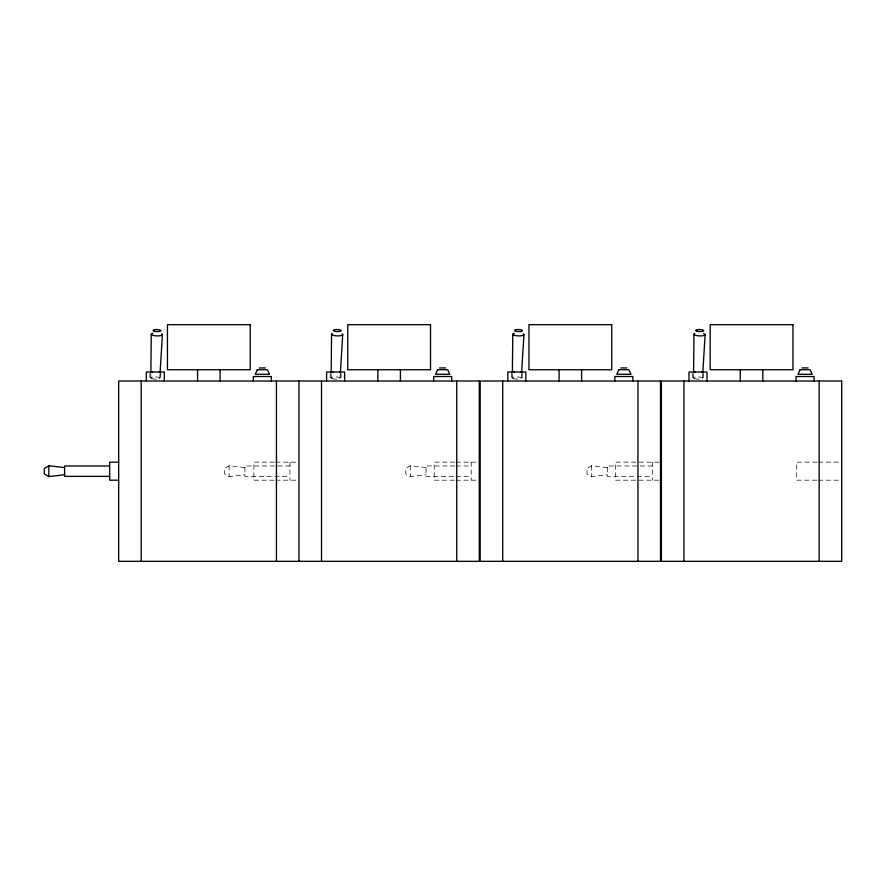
<?xml version="1.0" encoding="UTF-8"?>
<svg xmlns="http://www.w3.org/2000/svg" width="886" height="886" viewBox="0 0 886 886"><rect width="100%" height="100%" fill="white"/><g stroke="black" fill="none" stroke-linecap="round" stroke-linejoin="round"><path stroke-width="0.66" stroke-dasharray="4.43 3.32" d="M150.819 377.857L150.864 373.77M331.12 377.857L331.165 373.77M512.329 377.857L512.374 373.77M693.539 377.857L693.572 373.77M159.746 378.145L160.078 372.707M340.058 378.145L340.39 372.707M521.256 378.145L521.599 372.707M702.465 378.145L702.797 372.707M244.89 467.564L229.109 465.759L224.601 468.472L224.601 473.877L229.109 476.579L244.89 474.774M426.1 467.564L410.318 465.759L405.81 468.472L405.81 473.877L410.318 476.579L426.1 474.774M607.309 467.564L591.527 465.759L587.019 468.472L587.019 473.877L591.527 476.579L607.309 474.774M274.394 462.16L253.905 462.16L253.905 480.19L274.394 480.19M275.756 462.16L296.4 462.16M454.695 462.16L434.206 462.16L434.206 480.19L454.695 480.19M456.068 462.16L477.919 462.16M659.129 462.16L615.416 462.16L615.416 480.19L659.129 480.19M817.113 462.16L796.625 462.16L796.625 480.19L817.113 480.19M818.476 462.16L840.338 462.16M289.966 465.97L244.89 465.97L244.89 476.369L289.966 476.369M454.784 465.97L426.1 465.97L426.1 476.369L454.784 476.369M456.146 465.97L471.175 465.97M652.384 465.97L607.309 465.97L607.309 476.369L652.384 476.369M456.146 476.369L471.175 476.369M275.756 480.19L296.4 480.19M456.068 480.19L477.919 480.19M818.476 480.19L840.338 480.19M703.429 373.294L703.429 379.729M692.608 373.294L692.608 381.024M652.384 462.16L652.384 480.19M591.527 465.759L591.527 476.579M522.219 373.294L522.219 379.729M511.399 373.294L511.399 381.024M471.175 462.16L471.175 480.19M410.318 465.759L410.318 476.579M341.01 373.294L341.01 379.729M330.201 373.294L330.201 381.024M289.966 462.16L289.966 480.19M229.109 465.759L229.109 476.579M160.709 373.294L160.709 379.729M149.889 373.294L149.889 381.024M152.126 378.71A4.463 1.141 2.1 0 0 159.602 378.444A4.463 1.141 2.1 0 0 154.12 376.86A4.463 1.141 2.1 0 0 152.126 378.71M332.438 378.71A4.463 1.141 2.1 0 0 339.903 378.444A4.463 1.141 2.1 0 0 334.421 376.86A4.463 1.141 2.1 0 0 332.438 378.71M513.647 378.71A4.463 1.141 2.1 0 0 521.112 378.444A4.463 1.141 2.1 0 0 515.63 376.86A4.463 1.141 2.1 0 0 513.647 378.71M694.845 378.71A4.463 1.141 2.1 0 0 702.321 378.444A4.463 1.141 2.1 0 0 696.839 376.86A4.463 1.141 2.1 0 0 694.845 378.71"/><path stroke-width="1.33" d="M150.875 372.408L151.262 334.277M331.176 372.408L331.563 334.277M512.385 372.408L512.772 334.277M693.594 372.408L693.982 334.277M160.078 372.707L162.426 334.642M340.39 372.707L342.727 334.642M521.599 372.707L523.936 334.642M702.797 372.707L705.145 334.642M64.589 467.564L48.808 465.759L44.3 468.472L44.3 473.877L48.808 476.579L64.589 474.774M159.989 372.009L159.126 372.009M340.29 372.009L339.427 372.009M521.5 372.009L520.636 372.009M702.709 372.009L701.845 372.009M152.591 372.009L151.473 372.009M332.903 372.009L331.785 372.009M514.113 372.009L512.983 372.009M695.311 372.009L694.192 372.009M259.288 367.945L265.423 367.945M439.589 367.945L445.736 367.945M620.798 367.945L626.945 367.945M802.007 367.945L808.143 367.945M118.68 462.16L109.665 462.16L109.665 480.19L118.68 480.19M109.665 465.97L64.589 465.97L64.589 476.369L109.665 476.369M819.162 381.024L819.162 561.325M814.09 381.024L814.09 376.517L796.06 376.517L796.06 381.024M762.813 369.75L762.813 381.024M740.275 369.75L740.275 381.024M707.039 381.024L707.039 372.009L689.009 372.009L689.009 381.024M683.937 381.024L683.937 561.325M637.953 381.024L637.953 561.325M632.881 381.024L632.881 376.517L614.851 376.517L614.851 381.024M581.615 369.75L581.615 381.024M559.066 369.75L559.066 381.024M525.83 381.024L525.83 372.009L507.8 372.009L507.8 381.024M502.727 381.024L502.727 561.325M456.744 381.024L456.744 561.325M451.672 381.024L451.672 376.517L433.642 376.517L433.642 381.024M400.406 369.75L400.406 381.024M377.868 369.75L377.868 381.024M344.621 381.024L344.621 372.009L326.591 372.009L326.591 381.024M321.518 381.024L321.518 561.325M298.981 381.024L298.981 561.325M276.443 381.024L276.443 561.325M271.371 381.024L271.371 376.517L253.341 376.517L253.341 381.024M220.093 369.75L220.093 381.024M197.556 369.75L197.556 381.024M164.32 381.024L164.32 372.009L146.29 372.009L146.29 381.024M141.217 381.024L141.217 561.325M48.808 465.759L48.808 476.579M161.673 333.9A5.582 1.429 2.1 0 1 160.056 335.739A5.582 1.429 2.1 0 1 152.569 335.24A5.582 1.429 2.1 0 1 152.89 333.313M341.974 333.9A5.582 1.429 2.1 0 1 337.156 335.894A5.582 1.429 2.1 0 1 332.305 333.579M523.183 333.9A5.582 1.429 2.1 0 1 521.566 335.739A5.582 1.429 2.1 0 1 514.09 335.24A5.582 1.429 2.1 0 1 514.401 333.313M703.506 333.579A5.582 1.429 2.1 0 1 703.849 335.517A5.582 1.429 2.1 0 1 696.363 335.528A5.582 1.429 2.1 0 1 694.724 333.579M257.328 369.75L255.234 374.257L269.477 374.257L267.395 369.75L257.328 369.75M437.629 369.75L435.547 374.257L449.778 374.257L447.696 369.75L437.629 369.75M618.838 369.75L616.745 374.257L630.987 374.257L628.905 369.75L618.838 369.75M800.047 369.75L797.954 374.257L812.196 374.257L810.114 369.75L800.047 369.75M250.217 324.675L167.443 324.675L167.443 369.75L250.217 369.75L250.217 324.675M430.53 324.675L347.744 324.675L347.744 369.75L430.53 369.75L430.53 324.675M611.728 324.675L528.953 324.675L528.953 369.75L611.728 369.75L611.728 324.675M792.937 324.675L710.151 324.675L710.151 369.75L792.937 369.75L792.937 324.675M479.282 381.024L118.68 381.024L118.68 561.325L479.282 561.325L479.282 381.024M660.491 381.024L480.19 381.024L480.19 561.325L660.491 561.325L660.491 381.024M841.7 381.024L661.399 381.024L661.399 561.325L841.7 561.325L841.7 381.024M154.197 331.165A3.954 1.008 2.1 0 0 160.798 330.932A3.954 1.008 2.1 0 0 155.958 329.526A3.954 1.008 2.1 0 0 154.197 331.165M334.498 331.165A3.954 1.008 2.1 0 0 341.099 330.932A3.954 1.008 2.1 0 0 336.259 329.526A3.954 1.008 2.1 0 0 334.498 331.165M515.707 331.165A3.954 1.008 2.1 0 0 522.308 330.932A3.954 1.008 2.1 0 0 517.468 329.526A3.954 1.008 2.1 0 0 515.707 331.165M696.917 331.165A3.954 1.008 2.1 0 0 703.517 330.932A3.954 1.008 2.1 0 0 698.677 329.526A3.954 1.008 2.1 0 0 696.917 331.165"/></g></svg>
